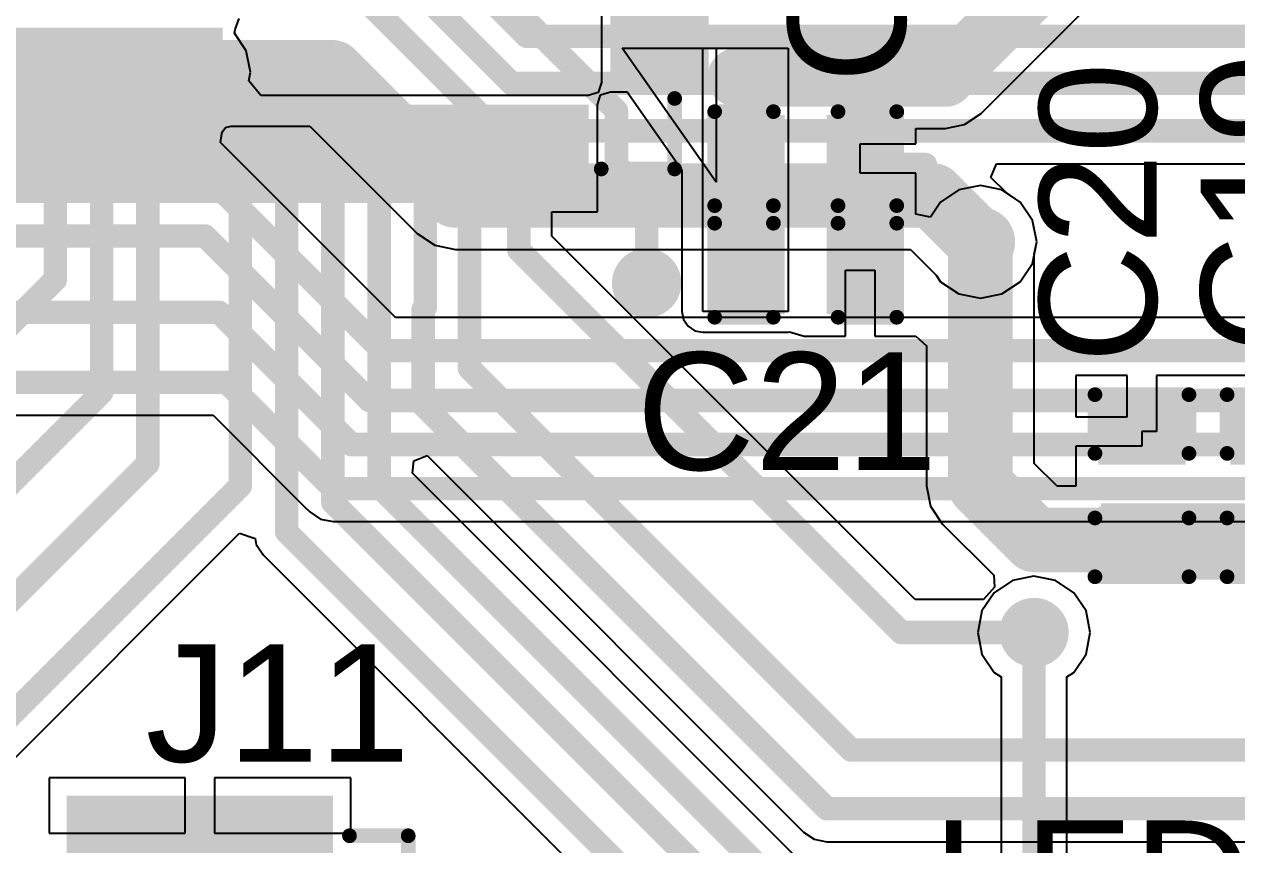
# Model space of a CAD drawing. Header units: millimetres. Extents: x -0.29 to 3.46, y -0.11 to 2.46.
# Drawn here: x 0.4714 to 0.8843, y 1.5377 to 1.8171 of the extents above; entities that cross this region are included whole.
import ezdxf

# ---------------------------------------------------------------- set-up
doc = ezdxf.new("R2010")
doc.units = ezdxf.units.MM
doc.header["$MEASUREMENT"] = 0
for name, color, linetype in [('BottomLayer', 5, 'Continuous'), ('BottomPaste', 16, 'Continuous'), ('BottomSolder', 6, 'Continuous'), ('TopLayer', 1, 'Continuous'), ('TopOverlay', 2, 'Continuous'), ('TopPaste', 8, 'Continuous'), ('TopSolder', 216, 'Continuous'), ('ViaHoleLayer', 16, 'Continuous')]:
    doc.layers.add(name, color=color, linetype=linetype)
doc.styles.add('Arial', font='', dxfattribs={"height": 0.2})
doc.styles.get('Arial').set_extended_font_data('Arial')

# ---------------------------------------------------------------- blocks, each defined once
blk = doc.blocks.new('XKNANO_113_6')
at = {"layer": 'TopLayer'}
blk.add_hatch(color=1, dxfattribs=at).paths.add_polyline_path([(-0.26969, 0.24843), (-0.24213, 0.24843), (-0.24213, 0.16575), (-0.26969, 0.16575)])
at = {"layer": 'TopPaste'}
blk.add_hatch(color=8, dxfattribs=at).paths.add_polyline_path([(-0.26969, 0.24843), (-0.24213, 0.24843), (-0.24213, 0.16575), (-0.26969, 0.16575)])
at = {"layer": 'TopSolder'}
blk.add_hatch(color=216, dxfattribs=at).paths.add_polyline_path([(-0.27369, 0.25243), (-0.23813, 0.25243), (-0.23813, 0.16175), (-0.27369, 0.16175)])
at = {"layer": 'TopOverlay', "const_width": 0.005}
for points in [[(-0.215, 0.278), (-0.26, 0.278)], [(-0.26, 0.258), (-0.26, 0.278)]]:
    blk.add_lwpolyline(points, dxfattribs=at)
at = {"layer": 'TopOverlay', "const_width": 0.0025}
for points in [[(-0.26125, 0.278, 1), (-0.25875, 0.278, 1)], [(-0.26125, 0.278, 1), (-0.25875, 0.278, 1)], [(-0.26125, 0.258, 1), (-0.25875, 0.258, 1)]]:
    blk.add_lwpolyline(points, format="xyb", close=True, dxfattribs=at)
blk = doc.blocks.new('56_QFN__7_7__17')
at = {"layer": 'TopLayer'}
for points in [[(0.12205, -0.08228), (0.14764, -0.08228), (0.14764, -0.09094), (0.12205, -0.09094)], [(0.12205, -0.09803), (0.14764, -0.09803), (0.14764, -0.10669), (0.12205, -0.10669)], [(-0.06654, -0.12205), (-0.06654, -0.14764), (-0.0752, -0.14764), (-0.0752, -0.12205)], [(-0.05079, -0.12205), (-0.05079, -0.14764), (-0.05945, -0.14764), (-0.05945, -0.12205)], [(-0.03504, -0.12205), (-0.03504, -0.14764), (-0.0437, -0.14764), (-0.0437, -0.12205)], [(-0.01929, -0.12205), (-0.01929, -0.14764), (-0.02795, -0.14764), (-0.02795, -0.12205)], [(-0.00354, -0.12205), (-0.00354, -0.14764), (-0.0122, -0.14764), (-0.0122, -0.12205)], [(0.0122, -0.12205), (0.0122, -0.14764), (0.00354, -0.14764), (0.00354, -0.12205)], [(0.02795, -0.12205), (0.02795, -0.14764), (0.01929, -0.14764), (0.01929, -0.12205)], [(0.0437, -0.12205), (0.0437, -0.14764), (0.03504, -0.14764), (0.03504, -0.12205)], [(0.05945, -0.12205), (0.05945, -0.14764), (0.05079, -0.14764), (0.05079, -0.12205)], [(0.0752, -0.12205), (0.0752, -0.14764), (0.06654, -0.14764), (0.06654, -0.12205)], [(0.09094, -0.12205), (0.09094, -0.14764), (0.08228, -0.14764), (0.08228, -0.12205)], [(0.10669, -0.12205), (0.10669, -0.14764), (0.09803, -0.14764), (0.09803, -0.12205)]]:
    blk.add_hatch(color=1, dxfattribs=at).paths.add_polyline_path(points)
at = {"layer": 'TopPaste'}
for points in [[(0.12205, -0.08228), (0.14764, -0.08228), (0.14764, -0.09094), (0.12205, -0.09094)], [(0.12205, -0.09803), (0.14764, -0.09803), (0.14764, -0.10669), (0.12205, -0.10669)], [(-0.06654, -0.12205), (-0.06654, -0.14764), (-0.0752, -0.14764), (-0.0752, -0.12205)], [(-0.05079, -0.12205), (-0.05079, -0.14764), (-0.05945, -0.14764), (-0.05945, -0.12205)], [(-0.03504, -0.12205), (-0.03504, -0.14764), (-0.0437, -0.14764), (-0.0437, -0.12205)], [(-0.01929, -0.12205), (-0.01929, -0.14764), (-0.02795, -0.14764), (-0.02795, -0.12205)], [(-0.00354, -0.12205), (-0.00354, -0.14764), (-0.0122, -0.14764), (-0.0122, -0.12205)], [(0.0122, -0.12205), (0.0122, -0.14764), (0.00354, -0.14764), (0.00354, -0.12205)], [(0.02795, -0.12205), (0.02795, -0.14764), (0.01929, -0.14764), (0.01929, -0.12205)], [(0.0437, -0.12205), (0.0437, -0.14764), (0.03504, -0.14764), (0.03504, -0.12205)], [(0.05945, -0.12205), (0.05945, -0.14764), (0.05079, -0.14764), (0.05079, -0.12205)], [(0.0752, -0.12205), (0.0752, -0.14764), (0.06654, -0.14764), (0.06654, -0.12205)], [(0.09094, -0.12205), (0.09094, -0.14764), (0.08228, -0.14764), (0.08228, -0.12205)], [(0.10669, -0.12205), (0.10669, -0.14764), (0.09803, -0.14764), (0.09803, -0.12205)]]:
    blk.add_hatch(color=8, dxfattribs=at).paths.add_polyline_path(points)
at = {"layer": 'TopSolder'}
for points in [[(0.11805, -0.07828), (0.15164, -0.07828), (0.15164, -0.09494), (0.11805, -0.09494)], [(0.11805, -0.09403), (0.15164, -0.09403), (0.15164, -0.11069), (0.11805, -0.11069)], [(-0.07828, -0.11805), (-0.07828, -0.15164), (-0.09494, -0.15164), (-0.09494, -0.11805)], [(-0.06254, -0.11805), (-0.06254, -0.15164), (-0.0792, -0.15164), (-0.0792, -0.11805)], [(-0.04679, -0.11805), (-0.04679, -0.15164), (-0.06345, -0.15164), (-0.06345, -0.11805)], [(-0.03104, -0.11805), (-0.03104, -0.15164), (-0.0477, -0.15164), (-0.0477, -0.11805)], [(-0.01529, -0.11805), (-0.01529, -0.15164), (-0.03195, -0.15164), (-0.03195, -0.11805)], [(0.00046, -0.11805), (0.00046, -0.15164), (-0.0162, -0.15164), (-0.0162, -0.11805)], [(0.0162, -0.11805), (0.0162, -0.15164), (-0.00046, -0.15164), (-0.00046, -0.11805)], [(0.03195, -0.11805), (0.03195, -0.15164), (0.01529, -0.15164), (0.01529, -0.11805)], [(0.0477, -0.11805), (0.0477, -0.15164), (0.03104, -0.15164), (0.03104, -0.11805)], [(0.06345, -0.11805), (0.06345, -0.15164), (0.04679, -0.15164), (0.04679, -0.11805)], [(0.0792, -0.11805), (0.0792, -0.15164), (0.06254, -0.15164), (0.06254, -0.11805)], [(0.09494, -0.11805), (0.09494, -0.15164), (0.07828, -0.15164), (0.07828, -0.11805)], [(0.11069, -0.11805), (0.11069, -0.15164), (0.09403, -0.15164), (0.09403, -0.11805)]]:
    blk.add_hatch(color=216, dxfattribs=at).paths.add_polyline_path(points)
at = {"layer": 'TopOverlay', "const_width": 0.005}
for points in [[(0.14, -0.14), (0.14, -0.116)], [(0.115, -0.14), (0.14, -0.14)]]:
    blk.add_lwpolyline(points, dxfattribs=at)
at = {"layer": 'TopOverlay', "const_width": 0.0025}
for points in [[(0.13875, -0.116, 1), (0.14125, -0.116, 1)], [(0.11375, -0.14, 1), (0.11625, -0.14, 1)], [(0.13875, -0.14, 1), (0.14125, -0.14, 1)], [(0.13875, -0.14, 1), (0.14125, -0.14, 1)]]:
    blk.add_lwpolyline(points, format="xyb", close=True, dxfattribs=at)
blk = doc.blocks.new('C___0402_B_131')
at = {"layer": 'BottomLayer'}
for points in [[(-0.0095, 0.0125), (-0.0095, -0.0125), (-0.0275, -0.0125), (-0.0275, 0.0125)], [(0.0275, 0.0125), (0.0275, -0.0125), (0.0095, -0.0125), (0.0095, 0.0125)]]:
    blk.add_hatch(color=5, dxfattribs=at).paths.add_polyline_path(points)
at = {"layer": 'BottomPaste'}
for points in [[(-0.0095, 0.0125), (-0.0095, -0.0125), (-0.0275, -0.0125), (-0.0275, 0.0125)], [(0.0275, 0.0125), (0.0275, -0.0125), (0.0095, -0.0125), (0.0095, 0.0125)]]:
    blk.add_hatch(color=16, dxfattribs=at).paths.add_polyline_path(points)
at = {"layer": 'BottomSolder'}
for points in [[(-0.00714, 0.01486), (-0.00714, -0.01486), (-0.02986, -0.01486), (-0.02986, 0.01486)], [(0.02986, 0.01486), (0.02986, -0.01486), (0.00714, -0.01486), (0.00714, 0.01486)]]:
    blk.add_hatch(color=6, dxfattribs=at).paths.add_polyline_path(points)
blk = doc.blocks.new('C___0402_133')
at = {"layer": 'TopLayer'}
for points in [[(-0.0275, -0.0125), (-0.0275, 0.0125), (-0.0095, 0.0125), (-0.0095, -0.0125)], [(0.0095, -0.0125), (0.0095, 0.0125), (0.0275, 0.0125), (0.0275, -0.0125)]]:
    blk.add_hatch(color=1, dxfattribs=at).paths.add_polyline_path(points)
at = {"layer": 'TopPaste'}
for points in [[(-0.0275, -0.0125), (-0.0275, 0.0125), (-0.0095, 0.0125), (-0.0095, -0.0125)], [(0.0095, -0.0125), (0.0095, 0.0125), (0.0275, 0.0125), (0.0275, -0.0125)]]:
    blk.add_hatch(color=8, dxfattribs=at).paths.add_polyline_path(points)
at = {"layer": 'TopSolder'}
for points in [[(-0.02986, -0.01486), (-0.02986, 0.01486), (-0.00714, 0.01486), (-0.00714, -0.01486)], [(0.00714, -0.01486), (0.00714, 0.01486), (0.02986, 0.01486), (0.02986, -0.01486)]]:
    blk.add_hatch(color=216, dxfattribs=at).paths.add_polyline_path(points)
at = {"layer": 'TopOverlay', "const_width": 0.005}
for points in [[(-0.031, 0.016), (-0.031, -0.016)], [(-0.011, 0.016), (-0.031, 0.016)], [(0.031, 0.016), (0.011, 0.016)], [(0.031, 0.016), (0.031, -0.016)], [(-0.011, -0.016), (-0.031, -0.016)], [(0.031, -0.016), (0.011, -0.016)]]:
    blk.add_lwpolyline(points, dxfattribs=at)
at = {"layer": 'TopOverlay', "const_width": 0.0025}
for points in [[(-0.03225, 0.016, 1), (-0.02975, 0.016, 1)], [(-0.03225, 0.016, 1), (-0.02975, 0.016, 1)], [(-0.01225, 0.016, 1), (-0.00975, 0.016, 1)], [(0.00975, 0.016, 1), (0.01225, 0.016, 1)], [(0.02975, 0.016, 1), (0.03225, 0.016, 1)], [(0.02975, 0.016, 1), (0.03225, 0.016, 1)], [(-0.03225, -0.016, 1), (-0.02975, -0.016, 1)], [(-0.03225, -0.016, 1), (-0.02975, -0.016, 1)], [(-0.01225, -0.016, 1), (-0.00975, -0.016, 1)], [(0.00975, -0.016, 1), (0.01225, -0.016, 1)], [(0.02975, -0.016, 1), (0.03225, -0.016, 1)], [(0.02975, -0.016, 1), (0.03225, -0.016, 1)]]:
    blk.add_lwpolyline(points, format="xyb", close=True, dxfattribs=at)
blk = doc.blocks.new('C___0402_134')
at = {"layer": 'TopLayer'}
for points in [[(-0.0275, -0.0125), (-0.0275, 0.0125), (-0.0095, 0.0125), (-0.0095, -0.0125)], [(0.0095, -0.0125), (0.0095, 0.0125), (0.0275, 0.0125), (0.0275, -0.0125)]]:
    blk.add_hatch(color=1, dxfattribs=at).paths.add_polyline_path(points)
at = {"layer": 'TopPaste'}
for points in [[(-0.0275, -0.0125), (-0.0275, 0.0125), (-0.0095, 0.0125), (-0.0095, -0.0125)], [(0.0095, -0.0125), (0.0095, 0.0125), (0.0275, 0.0125), (0.0275, -0.0125)]]:
    blk.add_hatch(color=8, dxfattribs=at).paths.add_polyline_path(points)
at = {"layer": 'TopSolder'}
for points in [[(-0.02986, -0.01486), (-0.02986, 0.01486), (-0.00714, 0.01486), (-0.00714, -0.01486)], [(0.00714, -0.01486), (0.00714, 0.01486), (0.02986, 0.01486), (0.02986, -0.01486)]]:
    blk.add_hatch(color=216, dxfattribs=at).paths.add_polyline_path(points)
at = {"layer": 'TopOverlay', "const_width": 0.005}
for points in [[(-0.011, 0.016), (-0.031, 0.016)], [(-0.031, 0.016), (-0.031, -0.016)], [(0.031, 0.016), (0.011, 0.016)], [(0.031, 0.016), (0.031, -0.016)], [(-0.011, -0.016), (-0.031, -0.016)], [(0.031, -0.016), (0.011, -0.016)]]:
    blk.add_lwpolyline(points, dxfattribs=at)
at = {"layer": 'TopOverlay', "const_width": 0.0025}
for points in [[(-0.03225, 0.016, 1), (-0.02975, 0.016, 1)], [(-0.03225, 0.016, 1), (-0.02975, 0.016, 1)], [(-0.01225, 0.016, 1), (-0.00975, 0.016, 1)], [(0.00975, 0.016, 1), (0.01225, 0.016, 1)], [(0.02975, 0.016, 1), (0.03225, 0.016, 1)], [(0.02975, 0.016, 1), (0.03225, 0.016, 1)], [(-0.03225, -0.016, 1), (-0.02975, -0.016, 1)], [(-0.03225, -0.016, 1), (-0.02975, -0.016, 1)], [(-0.01225, -0.016, 1), (-0.00975, -0.016, 1)], [(0.00975, -0.016, 1), (0.01225, -0.016, 1)], [(0.02975, -0.016, 1), (0.03225, -0.016, 1)], [(0.02975, -0.016, 1), (0.03225, -0.016, 1)]]:
    blk.add_lwpolyline(points, format="xyb", close=True, dxfattribs=at)
blk = doc.blocks.new('C___0402_135')
at = {"layer": 'TopLayer'}
for points in [[(-0.0275, -0.0125), (-0.0275, 0.0125), (-0.0095, 0.0125), (-0.0095, -0.0125)], [(0.0095, -0.0125), (0.0095, 0.0125), (0.0275, 0.0125), (0.0275, -0.0125)]]:
    blk.add_hatch(color=1, dxfattribs=at).paths.add_polyline_path(points)
at = {"layer": 'TopPaste'}
for points in [[(-0.0275, -0.0125), (-0.0275, 0.0125), (-0.0095, 0.0125), (-0.0095, -0.0125)], [(0.0095, -0.0125), (0.0095, 0.0125), (0.0275, 0.0125), (0.0275, -0.0125)]]:
    blk.add_hatch(color=8, dxfattribs=at).paths.add_polyline_path(points)
at = {"layer": 'TopSolder'}
for points in [[(-0.02986, -0.01486), (-0.02986, 0.01486), (-0.00714, 0.01486), (-0.00714, -0.01486)], [(0.00714, -0.01486), (0.00714, 0.01486), (0.02986, 0.01486), (0.02986, -0.01486)]]:
    blk.add_hatch(color=216, dxfattribs=at).paths.add_polyline_path(points)
at = {"layer": 'TopOverlay', "const_width": 0.005}
for points in [[(-0.031, -0.016), (-0.031, 0.016)], [(-0.011, 0.016), (-0.031, 0.016)], [(0.031, 0.016), (0.011, 0.016)], [(0.031, -0.016), (0.031, 0.016)], [(-0.011, -0.016), (-0.031, -0.016)], [(0.031, -0.016), (0.011, -0.016)]]:
    blk.add_lwpolyline(points, dxfattribs=at)
at = {"layer": 'TopOverlay', "const_width": 0.0025}
for points in [[(-0.03225, 0.016, 1), (-0.02975, 0.016, 1)], [(-0.03225, 0.016, 1), (-0.02975, 0.016, 1)], [(-0.01225, 0.016, 1), (-0.00975, 0.016, 1)], [(0.00975, 0.016, 1), (0.01225, 0.016, 1)], [(0.02975, 0.016, 1), (0.03225, 0.016, 1)], [(0.02975, 0.016, 1), (0.03225, 0.016, 1)], [(-0.03225, -0.016, 1), (-0.02975, -0.016, 1)], [(-0.03225, -0.016, 1), (-0.02975, -0.016, 1)], [(-0.01225, -0.016, 1), (-0.00975, -0.016, 1)], [(0.00975, -0.016, 1), (0.01225, -0.016, 1)], [(0.02975, -0.016, 1), (0.03225, -0.016, 1)], [(0.02975, -0.016, 1), (0.03225, -0.016, 1)]]:
    blk.add_lwpolyline(points, format="xyb", close=True, dxfattribs=at)
blk = doc.blocks.new('C___0402_136')
at = {"layer": 'TopLayer'}
for points in [[(-0.0275, -0.0125), (-0.0275, 0.0125), (-0.0095, 0.0125), (-0.0095, -0.0125)], [(0.0095, -0.0125), (0.0095, 0.0125), (0.0275, 0.0125), (0.0275, -0.0125)]]:
    blk.add_hatch(color=1, dxfattribs=at).paths.add_polyline_path(points)
at = {"layer": 'TopPaste'}
for points in [[(-0.0275, -0.0125), (-0.0275, 0.0125), (-0.0095, 0.0125), (-0.0095, -0.0125)], [(0.0095, -0.0125), (0.0095, 0.0125), (0.0275, 0.0125), (0.0275, -0.0125)]]:
    blk.add_hatch(color=8, dxfattribs=at).paths.add_polyline_path(points)
at = {"layer": 'TopSolder'}
for points in [[(-0.02986, -0.01486), (-0.02986, 0.01486), (-0.00714, 0.01486), (-0.00714, -0.01486)], [(0.00714, -0.01486), (0.00714, 0.01486), (0.02986, 0.01486), (0.02986, -0.01486)]]:
    blk.add_hatch(color=216, dxfattribs=at).paths.add_polyline_path(points)
at = {"layer": 'TopOverlay', "const_width": 0.005}
for points in [[(-0.031, -0.016), (-0.031, 0.016)], [(-0.011, 0.016), (-0.031, 0.016)], [(0.031, 0.016), (0.011, 0.016)], [(0.031, -0.016), (0.031, 0.016)], [(-0.011, -0.016), (-0.031, -0.016)], [(0.031, -0.016), (0.011, -0.016)]]:
    blk.add_lwpolyline(points, dxfattribs=at)
at = {"layer": 'TopOverlay', "const_width": 0.0025}
for points in [[(-0.03225, 0.016, 1), (-0.02975, 0.016, 1)], [(-0.03225, 0.016, 1), (-0.02975, 0.016, 1)], [(-0.01225, 0.016, 1), (-0.00975, 0.016, 1)], [(0.00975, 0.016, 1), (0.01225, 0.016, 1)], [(0.02975, 0.016, 1), (0.03225, 0.016, 1)], [(0.02975, 0.016, 1), (0.03225, 0.016, 1)], [(-0.03225, -0.016, 1), (-0.02975, -0.016, 1)], [(-0.03225, -0.016, 1), (-0.02975, -0.016, 1)], [(-0.01225, -0.016, 1), (-0.00975, -0.016, 1)], [(0.00975, -0.016, 1), (0.01225, -0.016, 1)], [(0.02975, -0.016, 1), (0.03225, -0.016, 1)], [(0.02975, -0.016, 1), (0.03225, -0.016, 1)]]:
    blk.add_lwpolyline(points, format="xyb", close=True, dxfattribs=at)

msp = doc.modelspace()

# ---------------------------------------------------------------- hatches: boundary and pattern name
at = {"layer": 'BottomLayer'}
msp.add_hatch(color=5, dxfattribs=at).paths.add_polyline_path([(0.359, 1.78896), (0.539, 1.78896), (0.539, 1.816), (0.359, 1.816)])
h = msp.add_hatch(color=5, dxfattribs=at)
edge = h.paths.add_edge_path()
edge.add_arc((0.52924, 1.80075), 0.01181, 0, 360)
h = msp.add_hatch(color=5, dxfattribs=at)
edge = h.paths.add_edge_path()
edge.add_arc((0.797, 1.743), 0.01181, 0, 360)
h = msp.add_hatch(color=5, dxfattribs=at)
edge = h.paths.add_edge_path()
edge.add_arc((0.68334, 1.729), 0.01181, 0, 360)
h = msp.add_hatch(color=5, dxfattribs=at)
edge = h.paths.add_edge_path()
edge.add_arc((0.81524, 1.61), 0.01181, 0, 360)
at = {"layer": 'TopLayer'}
h = msp.add_hatch(color=1, dxfattribs=at)
edge = h.paths.add_edge_path()
edge.add_arc((0.52924, 1.80075), 0.01181, 0, 360)
h = msp.add_hatch(color=1, dxfattribs=at)
edge = h.paths.add_edge_path()
edge.add_arc((0.797, 1.743), 0.01181, 0, 360)
h = msp.add_hatch(color=1, dxfattribs=at)
edge = h.paths.add_edge_path()
edge.add_arc((0.68334, 1.729), 0.01181, 0, 360)
msp.add_hatch(color=1, dxfattribs=at).paths.add_polyline_path([(0.838, 1.628), (0.989, 1.628), (0.989, 1.654), (0.838, 1.654)])
h = msp.add_hatch(color=1, dxfattribs=at)
edge = h.paths.add_edge_path()
edge.add_arc((0.81524, 1.61), 0.01181, 0, 360)
at = {"layer": 'ViaHoleLayer'}
h = msp.add_hatch(color=16, dxfattribs=at)
edge = h.paths.add_edge_path()
edge.add_arc((0.52924, 1.80075), 0.00591, 0, 360)
h = msp.add_hatch(color=16, dxfattribs=at)
edge = h.paths.add_edge_path()
edge.add_arc((0.797, 1.743), 0.00591, 0, 360)
h = msp.add_hatch(color=16, dxfattribs=at)
edge = h.paths.add_edge_path()
edge.add_arc((0.68334, 1.729), 0.00591, 0, 360)
h = msp.add_hatch(color=16, dxfattribs=at)
edge = h.paths.add_edge_path()
edge.add_arc((0.81524, 1.61), 0.00591, 0, 360)

# ---------------------------------------------------------------- linework, layer by layer
at = {"layer": 'BottomLayer'}
for p, q in [((0.53822, 1.77682), (0.5387, 1.7799)), ((0.5387, 1.7799), (0.53902, 1.78068)), ((0.53902, 1.78068), (0.53995, 1.78201)), ((0.53995, 1.78201), (0.54173, 1.78237)), ((0.54173, 1.78237), (0.54177, 1.78239)), ((0.54177, 1.78239), (0.56865, 1.78239)), ((0.56865, 1.78239), (0.60521, 1.74583)), ((0.59783, 1.71722), (0.53822, 1.77682)), ((0.80054, 1.76498), (0.80245, 1.7696)), ((0.80245, 1.7696), (1.35754, 1.7696)), ((0.80571, 1.7598), (0.80054, 1.76498)), ((0.81056, 1.75656), (0.80571, 1.7598)), ((0.81472, 1.75034), (0.81056, 1.75656)), ((0.81618, 1.743), (0.81472, 1.75034)), ((0.60521, 1.74583), (0.61117, 1.74186)), ((0.81472, 1.73566), (0.81618, 1.743)), ((0.61117, 1.74186), (0.61819, 1.74046)), ((0.61819, 1.74046), (0.77315, 1.74046)), ((0.77315, 1.74046), (0.78197, 1.73164)), ((0.81056, 1.72944), (0.81472, 1.73566)), ((0.78197, 1.73164), (0.78344, 1.72944)), ((0.78344, 1.72944), (0.78966, 1.72528)), ((0.80434, 1.72528), (0.81056, 1.72944)), ((0.78966, 1.72528), (0.797, 1.72382)), ((0.797, 1.72382), (0.80434, 1.72528)), ((1.05049, 1.71722), (0.59783, 1.71722)), ((0.46113, 1.68397), (0.53571, 1.68397)), ((0.53571, 1.68397), (0.56662, 1.65307)), ((0.56662, 1.65307), (0.56662, 1.65307)), ((0.56662, 1.65307), (0.56862, 1.65107)), ((0.56862, 1.65107), (0.56862, 1.65107)), ((0.56862, 1.65107), (0.57226, 1.64864)), ((0.57226, 1.64864), (0.57655, 1.64778)), ((0.57655, 1.64778), (1.31844, 1.64778)), ((0.8079, 1.62772), (0.80168, 1.62356)), ((0.81524, 1.62918), (0.8079, 1.62772)), ((0.82258, 1.62772), (0.81524, 1.62918)), ((0.8288, 1.62356), (0.82258, 1.62772)), ((0.80168, 1.62356), (0.79752, 1.61734)), ((0.83296, 1.61734), (0.8288, 1.62356)), ((0.79752, 1.61734), (0.79606, 1.61)), ((0.83442, 1.61), (0.83296, 1.61734)), ((0.79606, 1.61), (0.79752, 1.60266)), ((0.83296, 1.60266), (0.83442, 1.61)), ((0.79752, 1.60266), (0.80168, 1.59644)), ((0.8288, 1.59644), (0.83296, 1.60266)), ((0.80168, 1.59644), (0.80403, 1.59487)), ((0.80403, 1.59487), (0.80403, 1.51913)), ((0.82646, 1.59487), (0.8288, 1.59644)), ((0.82646, 1.51913), (0.82646, 1.59487))]:
    msp.add_line(p, q, dxfattribs=at)
for points, const_width in [([(0.53572, 1.91981), (0.64253, 1.813)], 0.008), ([(0.53731, 1.897), (0.63731, 1.797)], 0.008), ([(0.547, 1.866), (0.63219, 1.78081)], 0.008), ([(0.64253, 1.813), (1.437, 1.813)], 0.008), ([(0.504, 1.8015), (0.50444, 1.80106)], 0.022), ([(0.50444, 1.80106), (0.52924, 1.80106)], 0.022), ([(0.52924, 1.80106), (0.52955, 1.80075)], 0.022), ([(0.52924, 1.80075), (0.57625, 1.80075)], 0.022), ([(0.52924, 1.80075), (0.52955, 1.80075)], 0.022), ([(0.57625, 1.80075), (0.61819, 1.75881)], 0.022), ([(0.63731, 1.797), (1.405, 1.797)], 0.008), ([(0.63219, 1.78081), (1.36219, 1.78081)], 0.008), ([(0.422, 1.77), (0.52919, 1.77)], 0.008), ([(0.52919, 1.77), (0.59319, 1.706)], 0.008), ([(0.61819, 1.75881), (0.78075, 1.75881)], 0.022), ([(0.78075, 1.75881), (0.79656, 1.743)], 0.022), ([(0.79656, 1.743), (0.797, 1.743)], 0.022), ([(0.387, 1.745), (0.53297, 1.745)], 0.008), ([(0.53297, 1.745), (0.56097, 1.717)], 0.008), ([(0.419, 1.719), (0.53776, 1.719)], 0.008), ([(0.53776, 1.719), (0.55476, 1.702)], 0.008), ([(0.56097, 1.717), (0.58897, 1.689)], 0.008), ([(0.59319, 1.706), (1.362, 1.706)], 0.008), ([(0.55476, 1.702), (0.58076, 1.676)], 0.008), ([(0.446, 1.69519), (0.54036, 1.69519)], 0.008), ([(0.54036, 1.69519), (0.54855, 1.687)], 0.008), ([(0.58897, 1.689), (1.352, 1.689)], 0.008), ([(0.54855, 1.687), (0.57455, 1.661)], 0.008), ([(0.58076, 1.676), (0.58276, 1.674)], 0.008), ([(0.58276, 1.674), (0.592, 1.674)], 0.008), ([(0.592, 1.674), (1.337, 1.674)], 0.008), ([(0.57455, 1.661), (0.57655, 1.659)], 0.008), ([(0.57655, 1.659), (0.579, 1.659)], 0.008), ([(0.579, 1.659), (1.32309, 1.659)], 0.008), ([(0.81524, 1.504), (0.81524, 1.61)], 0.008)]:
    msp.add_lwpolyline(points, dxfattribs=dict(at, const_width=const_width))
for points, const_width in [([(0.64053, 1.813, 1), (0.64453, 1.813, 1)], 0.004), ([(0.64053, 1.813, 1), (0.64453, 1.813, 1)], 0.004), ([(0.4985, 1.8015, 1), (0.5095, 1.8015, 1)], 0.011), ([(0.49894, 1.80106, 1), (0.50994, 1.80106, 1)], 0.011), ([(0.49894, 1.80106, 1), (0.50994, 1.80106, 1)], 0.011), ([(0.52374, 1.80106, 1), (0.53474, 1.80106, 1)], 0.011), ([(0.52374, 1.80106, 1), (0.53474, 1.80106, 1)], 0.011), ([(0.52374, 1.80075, 1), (0.53474, 1.80075, 1)], 0.011), ([(0.52374, 1.80075, 1), (0.53474, 1.80075, 1)], 0.011), ([(0.52405, 1.80075, 1), (0.53505, 1.80075, 1)], 0.011), ([(0.52405, 1.80075, 1), (0.53505, 1.80075, 1)], 0.011), ([(0.57075, 1.80075, 1), (0.58175, 1.80075, 1)], 0.011), ([(0.57075, 1.80075, 1), (0.58175, 1.80075, 1)], 0.011), ([(0.63531, 1.797, 1), (0.63931, 1.797, 1)], 0.004), ([(0.63531, 1.797, 1), (0.63931, 1.797, 1)], 0.004), ([(0.63019, 1.78081, 1), (0.63419, 1.78081, 1)], 0.004), ([(0.63019, 1.78081, 1), (0.63419, 1.78081, 1)], 0.004), ([(0.52719, 1.77, 1), (0.53119, 1.77, 1)], 0.004), ([(0.52719, 1.77, 1), (0.53119, 1.77, 1)], 0.004), ([(0.61269, 1.75881, 1), (0.62369, 1.75881, 1)], 0.011), ([(0.61269, 1.75881, 1), (0.62369, 1.75881, 1)], 0.011), ([(0.77525, 1.75881, 1), (0.78625, 1.75881, 1)], 0.011), ([(0.77525, 1.75881, 1), (0.78625, 1.75881, 1)], 0.011), ([(0.79106, 1.743, 1), (0.80206, 1.743, 1)], 0.011), ([(0.79106, 1.743, 1), (0.80206, 1.743, 1)], 0.011), ([(0.7915, 1.743, 1), (0.8025, 1.743, 1)], 0.011), ([(0.53097, 1.745, 1), (0.53497, 1.745, 1)], 0.004), ([(0.53097, 1.745, 1), (0.53497, 1.745, 1)], 0.004), ([(0.53576, 1.719, 1), (0.53976, 1.719, 1)], 0.004), ([(0.53576, 1.719, 1), (0.53976, 1.719, 1)], 0.004), ([(0.55897, 1.717, 1), (0.56297, 1.717, 1)], 0.004), ([(0.55897, 1.717, 1), (0.56297, 1.717, 1)], 0.004), ([(0.59119, 1.706, 1), (0.59519, 1.706, 1)], 0.004), ([(0.59119, 1.706, 1), (0.59519, 1.706, 1)], 0.004), ([(0.55276, 1.702, 1), (0.55676, 1.702, 1)], 0.004), ([(0.55276, 1.702, 1), (0.55676, 1.702, 1)], 0.004), ([(0.53836, 1.69519, 1), (0.54236, 1.69519, 1)], 0.004), ([(0.53836, 1.69519, 1), (0.54236, 1.69519, 1)], 0.004), ([(0.58697, 1.689, 1), (0.59097, 1.689, 1)], 0.004), ([(0.58697, 1.689, 1), (0.59097, 1.689, 1)], 0.004), ([(0.54655, 1.687, 1), (0.55055, 1.687, 1)], 0.004), ([(0.54655, 1.687, 1), (0.55055, 1.687, 1)], 0.004), ([(0.57876, 1.676, 1), (0.58276, 1.676, 1)], 0.004), ([(0.57876, 1.676, 1), (0.58276, 1.676, 1)], 0.004), ([(0.58076, 1.674, 1), (0.58476, 1.674, 1)], 0.004), ([(0.58076, 1.674, 1), (0.58476, 1.674, 1)], 0.004), ([(0.59, 1.674, 1), (0.594, 1.674, 1)], 0.004), ([(0.59, 1.674, 1), (0.594, 1.674, 1)], 0.004), ([(0.57255, 1.661, 1), (0.57655, 1.661, 1)], 0.004), ([(0.57255, 1.661, 1), (0.57655, 1.661, 1)], 0.004), ([(0.57455, 1.659, 1), (0.57855, 1.659, 1)], 0.004), ([(0.57455, 1.659, 1), (0.57855, 1.659, 1)], 0.004), ([(0.577, 1.659, 1), (0.581, 1.659, 1)], 0.004), ([(0.577, 1.659, 1), (0.581, 1.659, 1)], 0.004), ([(0.81324, 1.61, 1), (0.81724, 1.61, 1)], 0.004)]:
    msp.add_lwpolyline(points, format="xyb", close=True, dxfattribs=dict(at, const_width=const_width))
at = {"layer": 'TopLayer'}
for p, q in [((0.66791, 1.83379), (0.66791, 1.80925)), ((0.79726, 1.78674), (0.84647, 1.83596)), ((0.54318, 1.8153), (0.54463, 1.8191)), ((0.54294, 1.8141), (0.54318, 1.8153)), ((0.54696, 1.80808), (0.54294, 1.8141)), ((0.66791, 1.80925), (0.66786, 1.809)), ((0.66786, 1.809), (0.66791, 1.80875)), ((0.66791, 1.80875), (0.66791, 1.79723)), ((0.707, 1.76333), (0.675, 1.809)), ((0.675, 1.809), (0.707, 1.809)), ((0.7025, 1.809), (0.7315, 1.809)), ((0.7025, 1.71936), (0.7025, 1.809)), ((0.707, 1.809), (0.707, 1.76333)), ((0.7315, 1.809), (0.7315, 1.71936)), ((0.54842, 1.80075), (0.54696, 1.80808)), ((0.54784, 1.7978), (0.54842, 1.80075)), ((0.55194, 1.7928), (0.54784, 1.7978)), ((0.66791, 1.79723), (0.66688, 1.79383)), ((0.66347, 1.7928), (0.55194, 1.7928)), ((0.66688, 1.79383), (0.66347, 1.7928)), ((0.66656, 1.78971), (0.6676, 1.79311)), ((0.6676, 1.79311), (0.671, 1.79415)), ((0.671, 1.79415), (0.67669, 1.79415)), ((0.67669, 1.79415), (0.69536, 1.7675)), ((0.66656, 1.7532), (0.66656, 1.78971)), ((0.79163, 1.78299), (0.79726, 1.78674)), ((0.775, 1.77636), (0.775, 1.78167)), ((0.775, 1.78167), (0.785, 1.78167)), ((0.785, 1.78167), (0.79163, 1.78299)), ((0.756, 1.76636), (0.756, 1.77636)), ((0.756, 1.77636), (0.775, 1.77636)), ((0.69536, 1.7675), (0.69536, 1.71936)), ((0.775, 1.76636), (0.756, 1.76636)), ((0.775, 1.7525), (0.775, 1.76636)), ((0.78966, 1.76072), (0.78344, 1.75656)), ((0.797, 1.76218), (0.78966, 1.76072)), ((0.80434, 1.76072), (0.797, 1.76218)), ((0.81056, 1.75656), (0.80434, 1.76072)), ((0.78344, 1.75656), (0.78, 1.75142)), ((0.81472, 1.75034), (0.81056, 1.75656)), ((0.65103, 1.74491), (0.65103, 1.7532)), ((0.65103, 1.7532), (0.66656, 1.7532)), ((0.78, 1.75142), (0.775, 1.7525)), ((0.81618, 1.743), (0.81472, 1.75034)), ((0.77472, 1.62122), (0.65103, 1.74491)), ((0.81535, 1.73884), (0.81618, 1.743)), ((0.81535, 1.6676), (0.81535, 1.73884)), ((0.751, 1.71086), (0.751, 1.73336)), ((0.751, 1.73336), (0.761, 1.73336)), ((0.761, 1.73336), (0.761, 1.71086)), ((0.69536, 1.71936), (0.69591, 1.71663)), ((0.7315, 1.71936), (0.7025, 1.71936)), ((0.69591, 1.71663), (0.69745, 1.71432)), ((0.69745, 1.71432), (0.69977, 1.71277)), ((0.69977, 1.71277), (0.7025, 1.71223)), ((0.7025, 1.71223), (0.7315, 1.71223)), ((0.7315, 1.71223), (0.732, 1.71233)), ((0.732, 1.71233), (0.737, 1.71086)), ((0.737, 1.71086), (0.737, 1.71086)), ((0.737, 1.71086), (0.737, 1.71086)), ((0.737, 1.71086), (0.751, 1.71086)), ((0.761, 1.71086), (0.775, 1.71086)), ((0.775, 1.71086), (0.77865, 1.7076)), ((0.77865, 1.7076), (0.77865, 1.66)), ((0.847, 1.6975), (0.8295, 1.6975)), ((0.8295, 1.6975), (0.8295, 1.6835)), ((0.847, 1.6835), (0.847, 1.6975)), ((0.892, 1.6975), (0.857, 1.6975)), ((0.857, 1.6975), (0.857, 1.6785)), ((0.8295, 1.6835), (0.847, 1.6835)), ((0.857, 1.6785), (0.852, 1.6785)), ((0.852, 1.6785), (0.852, 1.6735)), ((0.852, 1.6735), (0.8295, 1.6735)), ((0.8295, 1.6735), (0.8295, 1.65985)), ((0.60361, 1.66425), (0.60403, 1.66846)), ((0.60403, 1.66846), (0.60859, 1.67027)), ((0.60859, 1.67027), (0.73679, 1.54207)), ((0.79941, 1.46846), (0.60361, 1.66425)), ((0.8231, 1.65985), (0.81535, 1.6676)), ((0.77865, 1.66), (0.78004, 1.65298)), ((0.8295, 1.65985), (0.8231, 1.65985)), ((0.78004, 1.65298), (0.78402, 1.64702)), ((0.38422, 1.48335), (0.54474, 1.64388)), ((0.54474, 1.64388), (0.54997, 1.64203)), ((0.78402, 1.64702), (0.80155, 1.62949)), ((0.54997, 1.64203), (0.55038, 1.63997)), ((0.55038, 1.63997), (0.55281, 1.63633)), ((0.55281, 1.63633), (0.75378, 1.43535)), ((0.80155, 1.62949), (0.80184, 1.6255)), ((0.80184, 1.6255), (0.79807, 1.62122)), ((0.79807, 1.62122), (0.77472, 1.62122)), ((0.52623, 1.56048), (0.47989, 1.56048)), ((0.47989, 1.56048), (0.47989, 1.5417)), ((0.52623, 1.5417), (0.52623, 1.56048)), ((0.58257, 1.56048), (0.53623, 1.56048)), ((0.53623, 1.56048), (0.53623, 1.5417)), ((0.58257, 1.5417), (0.58257, 1.56048)), ((0.47989, 1.5417), (0.52623, 1.5417)), ((0.53623, 1.5417), (0.58257, 1.5417)), ((0.73679, 1.54207), (0.73679, 1.54207)), ((0.73679, 1.54207), (0.74042, 1.53964)), ((0.74042, 1.53964), (0.74472, 1.53878)), ((0.74472, 1.53878), (0.74472, 1.53878)), ((0.74472, 1.53878), (0.88999, 1.53878))]:
    msp.add_line(p, q, dxfattribs=at)
for points, const_width in [([(0.55287, 1.90784), (0.67305, 1.78766)], 0.008), ([(0.785, 1.799), (0.83981, 1.85381)], 0.02), ([(0.714, 1.799), (0.785, 1.799)], 0.02), ([(0.52924, 1.80075), (0.52924, 1.80075)], 0.008), ([(0.52924, 1.773), (0.52924, 1.80075)], 0.008), ([(0.67305, 1.7691), (0.67305, 1.78766)], 0.008), ([(0.482, 1.73021), (0.482, 1.773)], 0.008), ([(0.49775, 1.69175), (0.49775, 1.773)], 0.008), ([(0.5135, 1.6675), (0.5135, 1.773)], 0.008), ([(0.545, 1.66), (0.545, 1.773)], 0.008), ([(0.56074, 1.64426), (0.56074, 1.77292)], 0.008), ([(0.57649, 1.6543), (0.57649, 1.773)], 0.008), ([(0.59224, 1.65976), (0.59224, 1.773)], 0.008), ([(0.60798, 1.72075), (0.60798, 1.773)], 0.008), ([(0.62373, 1.7562), (0.62373, 1.773)], 0.008), ([(0.63948, 1.773), (0.63981, 1.77267)], 0.008), ([(0.63981, 1.74027), (0.63981, 1.77267)], 0.008), ([(0.67305, 1.7691), (0.68334, 1.75881)], 0.008), ([(0.756, 1.76936), (0.77824, 1.76936)], 0.008), ([(0.756, 1.73336), (0.756, 1.76936)], 0.008), ([(0.623, 1.75547), (0.62373, 1.7562)], 0.008), ([(0.623, 1.7), (0.623, 1.75547)], 0.008), ([(0.68334, 1.729), (0.68334, 1.75881)], 0.008), ([(0.797, 1.66), (0.797, 1.743)], 0.022), ([(0.63981, 1.74027), (0.77008, 1.61)], 0.008), ([(0.44697, 1.69519), (0.482, 1.73021)], 0.008), ([(0.756, 1.73036), (0.756, 1.73336)], 0.008), ([(0.68238, 1.72996), (0.68334, 1.729)], 0.008), ([(0.60724, 1.72), (0.60798, 1.72075)], 0.008), ([(0.60724, 1.68748), (0.60724, 1.72)], 0.008), ([(0.623, 1.7), (0.753, 1.57)], 0.008), ([(0.411, 1.605), (0.49775, 1.69175)], 0.008), ([(0.60724, 1.68748), (0.74472, 1.55)], 0.008), ([(0.407, 1.561), (0.5135, 1.6675)], 0.008), ([(0.797, 1.66), (0.8155, 1.6415)], 0.022), ([(0.373, 1.488), (0.545, 1.66)], 0.008), ([(0.59224, 1.65976), (0.7989, 1.4531)], 0.008), ([(0.57649, 1.6543), (0.783, 1.44779)], 0.008), ([(0.8155, 1.6415), (0.852, 1.6415)], 0.022), ([(0.56074, 1.64426), (0.765, 1.44)], 0.008), ([(0.77008, 1.61), (0.81524, 1.61)], 0.008), ([(0.753, 1.57), (0.90269, 1.57)], 0.008), ([(0.74472, 1.55), (0.90269, 1.55)], 0.008)]:
    msp.add_lwpolyline(points, dxfattribs=dict(at, const_width=const_width))
for points, const_width in [([(0.709, 1.799, 1), (0.719, 1.799, 1)], 0.01), ([(0.78, 1.799, 1), (0.79, 1.799, 1)], 0.01), ([(0.78, 1.799, 1), (0.79, 1.799, 1)], 0.01), ([(0.52724, 1.80075, 1), (0.53124, 1.80075, 1)], 0.004), ([(0.52724, 1.80075, 1), (0.53124, 1.80075, 1)], 0.004), ([(0.52724, 1.80075, 1), (0.53124, 1.80075, 1)], 0.004), ([(0.67105, 1.78766, 1), (0.67505, 1.78766, 1)], 0.004), ([(0.67105, 1.78766, 1), (0.67505, 1.78766, 1)], 0.004), ([(0.48, 1.773, 1), (0.484, 1.773, 1)], 0.004), ([(0.49575, 1.773, 1), (0.49975, 1.773, 1)], 0.004), ([(0.5115, 1.773, 1), (0.5155, 1.773, 1)], 0.004), ([(0.52724, 1.773, 1), (0.53124, 1.773, 1)], 0.004), ([(0.543, 1.773, 1), (0.547, 1.773, 1)], 0.004), ([(0.55874, 1.77292, 1), (0.56274, 1.77292, 1)], 0.004), ([(0.57449, 1.773, 1), (0.57849, 1.773, 1)], 0.004), ([(0.59024, 1.773, 1), (0.59424, 1.773, 1)], 0.004), ([(0.60598, 1.773, 1), (0.60998, 1.773, 1)], 0.004), ([(0.62173, 1.773, 1), (0.62573, 1.773, 1)], 0.004), ([(0.63748, 1.773, 1), (0.64148, 1.773, 1)], 0.004), ([(0.63781, 1.77267, 1), (0.64181, 1.77267, 1)], 0.004), ([(0.63781, 1.77267, 1), (0.64181, 1.77267, 1)], 0.004), ([(0.67105, 1.7691, 1), (0.67505, 1.7691, 1)], 0.004), ([(0.67105, 1.7691, 1), (0.67505, 1.7691, 1)], 0.004), ([(0.754, 1.76936, 1), (0.758, 1.76936, 1)], 0.004), ([(0.754, 1.76936, 1), (0.758, 1.76936, 1)], 0.004), ([(0.77624, 1.76936, 1), (0.78024, 1.76936, 1)], 0.004), ([(0.621, 1.75547, 1), (0.625, 1.75547, 1)], 0.004), ([(0.621, 1.75547, 1), (0.625, 1.75547, 1)], 0.004), ([(0.62173, 1.7562, 1), (0.62573, 1.7562, 1)], 0.004), ([(0.62173, 1.7562, 1), (0.62573, 1.7562, 1)], 0.004), ([(0.68134, 1.75881, 1), (0.68534, 1.75881, 1)], 0.004), ([(0.68134, 1.75881, 1), (0.68534, 1.75881, 1)], 0.004), ([(0.7915, 1.743, 1), (0.8025, 1.743, 1)], 0.011), ([(0.63781, 1.74027, 1), (0.64181, 1.74027, 1)], 0.004), ([(0.63781, 1.74027, 1), (0.64181, 1.74027, 1)], 0.004), ([(0.48, 1.73021, 1), (0.484, 1.73021, 1)], 0.004), ([(0.48, 1.73021, 1), (0.484, 1.73021, 1)], 0.004), ([(0.754, 1.73336, 1), (0.758, 1.73336, 1)], 0.004), ([(0.754, 1.73336, 1), (0.758, 1.73336, 1)], 0.004), ([(0.754, 1.73036, 1), (0.758, 1.73036, 1)], 0.004), ([(0.68038, 1.72996, 1), (0.68438, 1.72996, 1)], 0.004), ([(0.68134, 1.729, 1), (0.68534, 1.729, 1)], 0.004), ([(0.68134, 1.729, 1), (0.68534, 1.729, 1)], 0.004), ([(0.60524, 1.72, 1), (0.60924, 1.72, 1)], 0.004), ([(0.60524, 1.72, 1), (0.60924, 1.72, 1)], 0.004), ([(0.60598, 1.72075, 1), (0.60998, 1.72075, 1)], 0.004), ([(0.60598, 1.72075, 1), (0.60998, 1.72075, 1)], 0.004), ([(0.621, 1.7, 1), (0.625, 1.7, 1)], 0.004), ([(0.621, 1.7, 1), (0.625, 1.7, 1)], 0.004), ([(0.49575, 1.69175, 1), (0.49975, 1.69175, 1)], 0.004), ([(0.49575, 1.69175, 1), (0.49975, 1.69175, 1)], 0.004), ([(0.60524, 1.68748, 1), (0.60924, 1.68748, 1)], 0.004), ([(0.60524, 1.68748, 1), (0.60924, 1.68748, 1)], 0.004), ([(0.5115, 1.6675, 1), (0.5155, 1.6675, 1)], 0.004), ([(0.5115, 1.6675, 1), (0.5155, 1.6675, 1)], 0.004), ([(0.7915, 1.66, 1), (0.8025, 1.66, 1)], 0.011), ([(0.7915, 1.66, 1), (0.8025, 1.66, 1)], 0.011), ([(0.543, 1.66, 1), (0.547, 1.66, 1)], 0.004), ([(0.543, 1.66, 1), (0.547, 1.66, 1)], 0.004), ([(0.59024, 1.65976, 1), (0.59424, 1.65976, 1)], 0.004), ([(0.59024, 1.65976, 1), (0.59424, 1.65976, 1)], 0.004), ([(0.57449, 1.6543, 1), (0.57849, 1.6543, 1)], 0.004), ([(0.57449, 1.6543, 1), (0.57849, 1.6543, 1)], 0.004), ([(0.81, 1.6415, 1), (0.821, 1.6415, 1)], 0.011), ([(0.81, 1.6415, 1), (0.821, 1.6415, 1)], 0.011), ([(0.8465, 1.6415, 1), (0.8575, 1.6415, 1)], 0.011), ([(0.55874, 1.64426, 1), (0.56274, 1.64426, 1)], 0.004), ([(0.55874, 1.64426, 1), (0.56274, 1.64426, 1)], 0.004), ([(0.76808, 1.61, 1), (0.77208, 1.61, 1)], 0.004), ([(0.76808, 1.61, 1), (0.77208, 1.61, 1)], 0.004), ([(0.81324, 1.61, 1), (0.81724, 1.61, 1)], 0.004), ([(0.751, 1.57, 1), (0.755, 1.57, 1)], 0.004), ([(0.751, 1.57, 1), (0.755, 1.57, 1)], 0.004), ([(0.74272, 1.55, 1), (0.74672, 1.55, 1)], 0.004), ([(0.74272, 1.55, 1), (0.74672, 1.55, 1)], 0.004)]:
    msp.add_lwpolyline(points, format="xyb", close=True, dxfattribs=dict(at, const_width=const_width))

# ---------------------------------------------------------------- block references
msp.add_blockref('56_QFN__7_7__17', (0.55287, 1.90784))
for name, p, rotation in [('C___0402_B_131', (0.504, 1.82), 270), ('C___0402_133', (0.7375, 1.77136), 180), ('C___0402_134', (0.7375, 1.73336), 180), ('C___0402_135', (0.852, 1.66), 270), ('C___0402_136', (0.897, 1.66), 270), ('XKNANO_113_6', (0.32414, 1.2808), 270)]:
    msp.add_blockref(name, p, dxfattribs=dict(rotation=rotation))

# ---------------------------------------------------------------- texts
at = {"layer": 'TopOverlay', "style": 'Arial'}
for s, p in [('C22', (0.77149, 1.79705)), ('C19', (0.91199, 1.70502)), ('C20', (0.85699, 1.70168))]:
    msp.add_text(s, height=0.04, rotation=90, dxfattribs=at).set_placement(p)
for s, p in [('C21', (0.67985, 1.66537)), ('J11', (0.51268, 1.56601)), ('LED2', (0.78069, 1.50601))]:
    msp.add_text(s, height=0.04, dxfattribs=at).set_placement(p)

doc.saveas('drawing.dxf')
